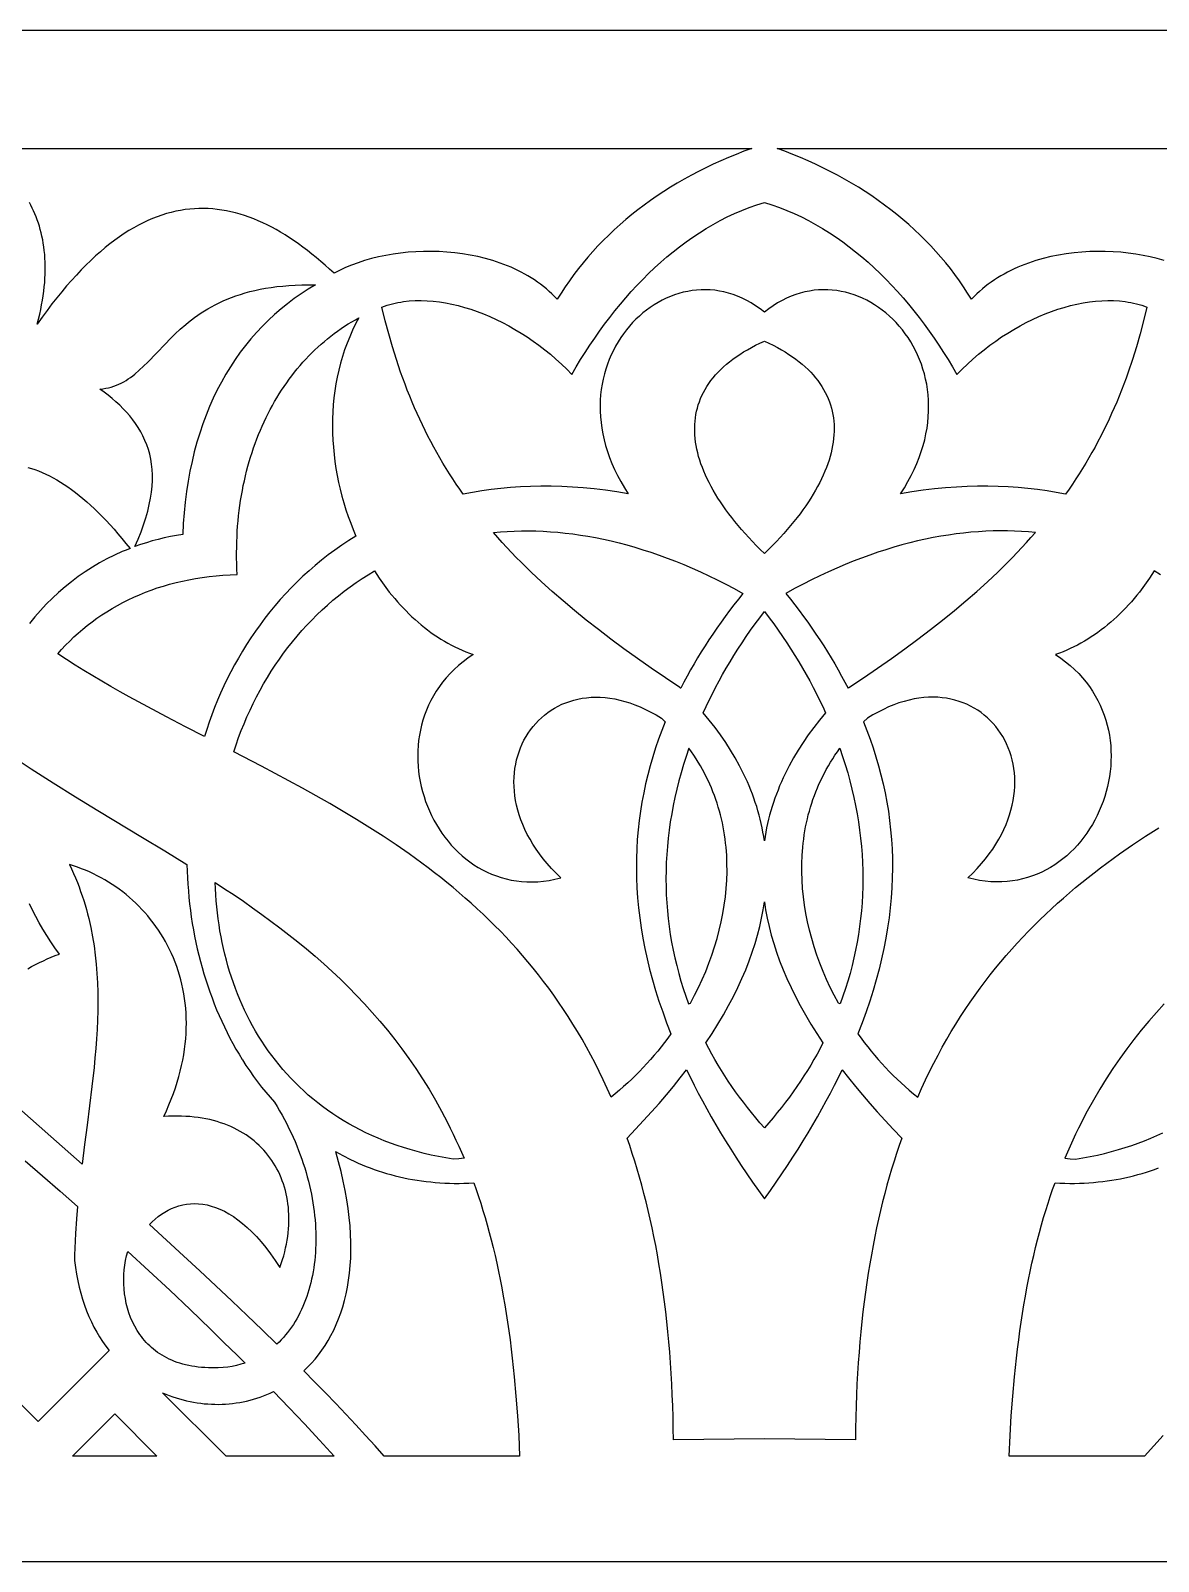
# Model space of a CAD drawing. Extents: x -53 to 63, y 97 to 137.
# Drawn here: x 2.73 to 32.19, y 96.79 to 136.79 of the extents above; entities that cross this region are included whole.
import ezdxf

# ---------------------------------------------------------------- set-up
doc = ezdxf.new("R2010")
doc.units = 0
doc.header["$MEASUREMENT"] = 0
doc.layers.add('LAYER_1', color=18, linetype='CONTINUOUS')

msp = doc.modelspace()

# ---------------------------------------------------------------- linework, layer by layer
at = {"layer": 'LAYER_1'}
for points in [[(63.41, 136.793), (-31.258, 136.793), (-53.042, 136.793)], [(0.93, 133.715), (21.57, 133.715), (21.364, 133.639), (21.16, 133.56), (20.959, 133.477), (20.76, 133.392), (20.564, 133.302), (20.37, 133.21), (20.18, 133.114), (19.992, 133.015), (19.807, 132.913), (19.625, 132.808), (19.446, 132.699), (19.27, 132.588), (19.097, 132.473), (18.927, 132.356), (18.761, 132.235), (18.597, 132.112), (18.438, 131.986), (18.281, 131.856), (18.129, 131.725), (17.979, 131.59), (17.834, 131.452), (17.692, 131.312), (17.553, 131.17), (17.419, 131.024), (17.289, 130.876), (17.162, 130.726), (17.04, 130.573), (16.921, 130.417), (16.807, 130.259), (16.697, 130.099), (16.591, 129.937), (16.489, 129.772), (16.421, 129.843), (16.351, 129.911), (16.279, 129.978), (16.205, 130.042), (16.129, 130.104), (16.051, 130.164), (15.972, 130.222), (15.891, 130.278), (15.808, 130.331), (15.724, 130.382), (15.638, 130.431), (15.55, 130.479), (15.462, 130.524), (15.372, 130.567), (15.281, 130.608), (15.188, 130.647), (15.095, 130.683), (15.001, 130.718), (14.905, 130.751), (14.809, 130.782), (14.712, 130.811), (14.614, 130.838), (14.416, 130.887), (14.215, 130.928), (14.013, 130.962), (13.81, 130.988), (13.606, 131.007), (13.401, 131.019), (13.197, 131.025), (12.994, 131.023), (12.791, 131.015), (12.591, 131.001), (12.393, 130.98), (12.198, 130.953), (12.007, 130.92), (11.819, 130.881), (11.635, 130.836), (11.457, 130.785), (11.284, 130.729), (11.117, 130.668), (10.957, 130.601), (10.803, 130.528), (10.729, 130.491), (10.657, 130.451), (10.542, 130.558), (10.426, 130.662), (10.31, 130.763), (10.194, 130.861), (10.078, 130.955), (9.962, 131.047), (9.846, 131.135), (9.73, 131.219), (9.613, 131.301), (9.496, 131.379), (9.38, 131.453), (9.263, 131.524), (9.146, 131.592), (9.028, 131.656), (8.911, 131.716), (8.793, 131.772), (8.675, 131.825), (8.558, 131.874), (8.439, 131.919), (8.321, 131.96), (8.203, 131.997), (8.084, 132.031), (7.965, 132.06), (7.846, 132.085), (7.727, 132.105), (7.608, 132.122), (7.488, 132.134), (7.368, 132.142), (7.248, 132.146), (7.128, 132.145), (7.008, 132.14), (6.887, 132.13), (6.767, 132.115), (6.646, 132.096), (6.524, 132.073), (6.403, 132.044), (6.281, 132.011), (6.159, 131.973), (6.037, 131.93), (5.915, 131.882), (5.793, 131.83), (5.67, 131.772), (5.547, 131.709), (5.424, 131.641), (5.3, 131.568), (5.176, 131.489), (5.052, 131.405), (4.928, 131.316), (4.804, 131.222), (4.679, 131.122), (4.554, 131.017), (4.429, 130.906), (4.303, 130.789), (4.177, 130.667), (4.051, 130.54), (3.925, 130.406), (3.798, 130.267), (3.671, 130.122), (3.544, 129.97), (3.417, 129.813), (3.289, 129.651), (3.161, 129.482), (3.033, 129.306), (2.904, 129.125), (2.937, 129.253), (2.968, 129.38), (2.995, 129.504), (3.019, 129.626), (3.041, 129.747), (3.059, 129.865), (3.075, 129.982), (3.088, 130.097), (3.098, 130.209), (3.106, 130.32), (3.111, 130.43), (3.113, 130.537), (3.113, 130.642), (3.11, 130.746), (3.105, 130.847), (3.098, 130.947), (3.088, 131.045), (3.076, 131.141), (3.062, 131.236), (3.046, 131.328), (3.027, 131.419), (3.007, 131.508), (2.984, 131.595), (2.96, 131.681), (2.933, 131.764), (2.905, 131.846), (2.875, 131.926), (2.843, 132.005), (2.809, 132.081), (2.774, 132.156), (2.737, 132.229), (2.699, 132.3)], [(32.344, 130.785), (32.165, 130.836), (31.982, 130.881), (31.794, 130.92), (31.602, 130.953), (31.407, 130.98), (31.21, 131.001), (31.009, 131.015), (30.807, 131.023), (30.604, 131.025), (30.4, 131.019), (30.195, 131.007), (29.991, 130.988), (29.788, 130.962), (29.585, 130.928), (29.385, 130.887), (29.187, 130.838), (29.089, 130.811), (28.992, 130.782), (28.896, 130.751), (28.8, 130.718), (28.706, 130.683), (28.612, 130.647), (28.52, 130.608), (28.429, 130.567), (28.339, 130.524), (28.25, 130.479), (28.163, 130.431), (28.077, 130.382), (27.993, 130.331), (27.91, 130.278), (27.829, 130.222), (27.749, 130.164), (27.672, 130.104), (27.596, 130.042), (27.522, 129.978), (27.45, 129.911), (27.38, 129.843), (27.311, 129.772), (27.21, 129.937), (27.104, 130.099), (26.994, 130.259), (26.88, 130.417), (26.761, 130.573), (26.639, 130.726), (26.512, 130.876), (26.382, 131.024), (26.247, 131.17), (26.109, 131.312), (25.967, 131.452), (25.821, 131.59), (25.672, 131.725), (25.519, 131.856), (25.363, 131.986), (25.203, 132.112), (25.04, 132.235), (24.874, 132.356), (24.704, 132.473), (24.531, 132.588), (24.355, 132.699), (24.176, 132.808), (23.994, 132.913), (23.809, 133.015), (23.621, 133.114), (23.43, 133.21), (23.237, 133.302), (23.041, 133.392), (22.842, 133.477), (22.641, 133.56), (22.437, 133.639), (22.231, 133.715), (42.871, 133.715)], [(2.658, 125.381), (2.75, 125.353), (2.844, 125.321), (2.937, 125.286), (3.031, 125.247), (3.126, 125.204), (3.221, 125.157), (3.316, 125.107), (3.412, 125.053), (3.509, 124.995), (3.606, 124.934), (3.703, 124.868), (3.801, 124.799), (3.899, 124.725), (3.998, 124.648), (4.097, 124.567), (4.197, 124.481), (4.297, 124.392), (4.398, 124.298), (4.499, 124.2), (4.601, 124.098), (4.703, 123.992), (4.806, 123.881), (4.909, 123.766), (5.013, 123.647), (5.117, 123.523), (5.222, 123.395), (5.328, 123.262), (5.225, 123.221), (5.123, 123.178), (4.923, 123.086), (4.726, 122.988), (4.533, 122.882), (4.343, 122.77), (4.158, 122.651), (3.977, 122.526), (3.801, 122.394), (3.629, 122.256), (3.461, 122.112), (3.298, 121.962), (3.14, 121.806), (2.987, 121.644), (2.84, 121.477), (2.697, 121.304)], [(32.25, 122.576), (32.086, 122.674), (32.087, 122.674), (31.964, 122.485), (31.834, 122.301), (31.699, 122.123), (31.63, 122.037), (31.559, 121.952), (31.487, 121.868), (31.414, 121.786), (31.339, 121.706), (31.263, 121.628), (31.186, 121.551), (31.108, 121.477), (31.028, 121.404), (30.947, 121.333), (30.865, 121.264), (30.782, 121.197), (30.698, 121.132), (30.613, 121.069), (30.526, 121.008), (30.439, 120.95), (30.35, 120.893), (30.261, 120.839), (30.17, 120.787), (30.079, 120.737), (29.986, 120.69), (29.892, 120.645), (29.798, 120.602), (29.703, 120.562), (29.606, 120.525), (29.509, 120.49), (29.644, 120.398), (29.771, 120.302), (29.892, 120.202), (30.005, 120.099), (30.112, 119.992), (30.212, 119.882), (30.305, 119.769), (30.392, 119.654), (30.472, 119.535), (30.546, 119.414), (30.613, 119.291), (30.674, 119.165), (30.729, 119.038), (30.778, 118.909), (30.821, 118.779), (30.858, 118.647), (30.888, 118.515), (30.914, 118.381), (30.933, 118.247), (30.947, 118.112), (30.955, 117.977), (30.958, 117.841), (30.955, 117.706), (30.947, 117.571), (30.934, 117.437), (30.916, 117.303), (30.892, 117.17), (30.864, 117.038), (30.831, 116.908), (30.793, 116.779), (30.75, 116.651), (30.702, 116.526), (30.65, 116.402), (30.594, 116.281), (30.533, 116.162), (30.468, 116.045), (30.398, 115.932), (30.325, 115.822), (30.247, 115.714), (30.165, 115.611), (30.08, 115.51), (29.99, 115.414), (29.897, 115.322), (29.8, 115.234), (29.7, 115.15), (29.596, 115.071), (29.488, 114.996), (29.377, 114.927), (29.263, 114.863), (29.146, 114.804), (29.026, 114.75), (28.903, 114.703), (28.776, 114.661), (28.647, 114.626), (28.516, 114.597), (28.381, 114.574), (28.244, 114.559), (28.104, 114.55), (27.962, 114.548), (27.818, 114.554), (27.671, 114.567), (27.522, 114.588), (27.371, 114.617), (27.218, 114.654), (27.344, 114.777), (27.463, 114.901), (27.574, 115.026), (27.678, 115.152), (27.775, 115.279), (27.865, 115.406), (27.948, 115.534), (28.024, 115.662), (28.094, 115.79), (28.156, 115.918), (28.213, 116.046), (28.263, 116.173), (28.306, 116.3), (28.343, 116.426), (28.375, 116.552), (28.4, 116.677), (28.419, 116.801), (28.433, 116.923), (28.44, 117.044), (28.443, 117.164), (28.439, 117.282), (28.431, 117.399), (28.417, 117.513), (28.398, 117.626), (28.374, 117.736), (28.344, 117.844), (28.31, 117.95), (28.272, 118.053), (28.228, 118.153), (28.18, 118.251), (28.128, 118.345), (28.071, 118.436), (28.01, 118.524), (27.945, 118.608), (27.876, 118.689), (27.803, 118.766), (27.726, 118.839), (27.646, 118.908), (27.562, 118.973), (27.474, 119.034), (27.383, 119.09), (27.289, 119.142), (27.191, 119.189), (27.09, 119.23), (26.987, 119.267), (26.88, 119.299), (26.771, 119.326), (26.659, 119.347), (26.545, 119.362), (26.428, 119.372), (26.308, 119.375), (26.187, 119.373), (26.063, 119.365), (25.937, 119.35), (25.81, 119.329), (25.68, 119.301), (25.549, 119.267), (25.416, 119.225), (25.281, 119.177), (25.146, 119.121), (25.008, 119.058), (24.87, 118.988), (24.731, 118.91), (24.59, 118.824), (24.489, 118.732), (24.489, 118.732), (24.578, 118.505), (24.663, 118.277), (24.742, 118.048), (24.815, 117.816), (24.884, 117.584), (24.946, 117.349), (25.003, 117.113), (25.054, 116.875), (25.099, 116.635), (25.139, 116.394), (25.172, 116.15), (25.199, 115.905), (25.221, 115.658), (25.235, 115.409), (25.244, 115.158), (25.246, 114.906), (25.242, 114.651), (25.231, 114.394), (25.213, 114.135), (25.189, 113.875), (25.158, 113.612), (25.12, 113.347), (25.075, 113.08), (25.023, 112.811), (24.964, 112.54), (24.898, 112.266), (24.824, 111.991), (24.743, 111.713), (24.654, 111.433), (24.558, 111.15), (24.454, 110.866), (24.343, 110.579), (24.343, 110.577), (24.426, 110.462), (24.511, 110.349), (24.599, 110.237), (24.688, 110.126), (24.779, 110.017), (24.872, 109.91), (24.968, 109.803), (25.065, 109.699), (25.163, 109.595), (25.264, 109.494), (25.367, 109.394), (25.471, 109.296), (25.577, 109.199), (25.685, 109.105), (25.795, 109.012), (25.907, 108.921), (26.007, 109.149), (26.111, 109.373), (26.217, 109.593), (26.325, 109.809), (26.436, 110.021), (26.549, 110.23), (26.665, 110.435), (26.783, 110.636), (26.903, 110.834), (27.025, 111.028), (27.15, 111.218), (27.276, 111.406), (27.405, 111.59), (27.536, 111.77), (27.669, 111.948), (27.803, 112.122), (27.94, 112.293), (28.079, 112.461), (28.219, 112.627), (28.361, 112.789), (28.505, 112.948), (28.651, 113.105), (28.798, 113.259), (28.947, 113.41), (29.098, 113.559), (29.25, 113.705), (29.404, 113.848), (29.559, 113.989), (29.715, 114.128), (29.873, 114.265), (30.032, 114.399), (30.193, 114.531), (30.355, 114.661), (30.518, 114.788), (30.682, 114.914), (30.847, 115.038), (31.013, 115.16), (31.181, 115.28), (31.519, 115.514), (31.86, 115.742), (32.205, 115.964)], [(2.454, 117.694), (2.742, 117.505), (3.031, 117.318), (3.32, 117.134), (3.903, 116.771), (4.487, 116.415), (5.656, 115.712), (6.237, 115.359), (6.815, 115.003), (6.82, 114.831), (6.827, 114.658), (6.838, 114.486), (6.851, 114.315), (6.866, 114.144), (6.884, 113.973), (6.905, 113.803), (6.929, 113.634), (6.955, 113.465), (6.983, 113.297), (7.015, 113.13), (7.049, 112.964), (7.085, 112.799), (7.124, 112.634), (7.166, 112.471), (7.21, 112.309), (7.257, 112.148), (7.306, 111.988), (7.358, 111.829), (7.413, 111.672), (7.47, 111.516), (7.529, 111.361), (7.591, 111.208), (7.656, 111.056), (7.723, 110.906), (7.792, 110.758), (7.864, 110.611), (7.938, 110.466), (8.015, 110.323), (8.094, 110.182), (8.176, 110.043), (8.26, 109.905), (8.252, 109.914), (8.262, 109.901), (8.357, 109.753), (8.455, 109.608), (8.555, 109.465), (8.659, 109.325), (8.765, 109.187), (8.874, 109.053), (8.986, 108.921), (9.101, 108.792), (9.17, 108.679), (9.236, 108.566), (9.301, 108.452), (9.363, 108.338), (9.423, 108.224), (9.48, 108.109), (9.535, 107.995), (9.588, 107.88), (9.638, 107.765), (9.686, 107.649), (9.732, 107.534), (9.775, 107.419), (9.816, 107.304), (9.855, 107.189), (9.892, 107.074), (9.927, 106.959), (9.959, 106.844), (9.989, 106.73), (10.017, 106.616), (10.042, 106.502), (10.066, 106.389), (10.087, 106.276), (10.106, 106.163), (10.123, 106.051), (10.138, 105.94), (10.15, 105.829), (10.161, 105.719), (10.169, 105.609), (10.176, 105.5), (10.18, 105.392), (10.182, 105.285), (10.182, 105.178), (10.18, 105.073), (10.176, 104.968), (10.17, 104.864), (10.162, 104.762), (10.152, 104.66), (10.14, 104.559), (10.126, 104.46), (10.11, 104.362), (10.092, 104.265), (10.072, 104.169), (10.05, 104.075), (10.026, 103.982), (10.001, 103.89), (9.973, 103.8), (9.943, 103.711), (9.912, 103.624), (9.879, 103.538), (9.844, 103.454), (9.807, 103.372), (9.768, 103.291), (9.727, 103.212), (9.685, 103.134), (9.64, 103.059), (9.594, 102.985), (9.546, 102.914), (9.497, 102.844), (9.445, 102.776), (9.392, 102.711), (9.337, 102.647), (9.28, 102.585), (9.222, 102.526), (9.162, 102.469), (8.778, 102.842), (8.385, 103.22), (7.983, 103.603), (7.572, 103.99), (7.151, 104.383), (6.721, 104.781), (6.282, 105.184), (5.834, 105.593), (5.908, 105.668), (5.985, 105.738), (6.066, 105.804), (6.149, 105.864), (6.235, 105.919), (6.324, 105.969), (6.415, 106.013), (6.509, 106.051), (6.606, 106.083), (6.704, 106.108), (6.805, 106.127), (6.908, 106.138), (7.013, 106.142), (7.12, 106.138), (7.228, 106.127), (7.339, 106.107), (7.45, 106.079), (7.564, 106.042), (7.678, 105.997), (7.794, 105.942), (7.911, 105.878), (8.029, 105.804), (8.148, 105.72), (8.268, 105.626), (8.389, 105.521), (8.51, 105.406), (8.632, 105.279), (8.754, 105.142), (8.876, 104.993), (8.999, 104.832), (9.122, 104.659), (9.245, 104.473), (9.28, 104.576), (9.313, 104.679), (9.343, 104.781), (9.369, 104.883), (9.393, 104.984), (9.414, 105.084), (9.431, 105.184), (9.446, 105.283), (9.458, 105.381), (9.468, 105.479), (9.474, 105.576), (9.478, 105.671), (9.478, 105.766), (9.476, 105.86), (9.471, 105.954), (9.464, 106.046), (9.453, 106.136), (9.44, 106.226), (9.425, 106.315), (9.406, 106.402), (9.385, 106.489), (9.361, 106.573), (9.335, 106.657), (9.306, 106.739), (9.274, 106.82), (9.24, 106.899), (9.204, 106.977), (9.164, 107.054), (9.123, 107.128), (9.078, 107.201), (9.032, 107.273), (8.982, 107.342), (8.931, 107.41), (8.877, 107.477), (8.82, 107.541), (8.761, 107.603), (8.7, 107.664), (8.636, 107.722), (8.57, 107.779), (8.502, 107.833), (8.431, 107.886), (8.358, 107.936), (8.283, 107.984), (8.206, 108.03), (8.126, 108.073), (8.044, 108.115), (7.96, 108.154), (7.873, 108.19), (7.785, 108.224), (7.694, 108.256), (7.602, 108.285), (7.507, 108.312), (7.41, 108.336), (7.311, 108.357), (7.21, 108.376), (7.107, 108.391), (7.002, 108.405), (6.894, 108.415), (6.785, 108.422), (6.674, 108.427), (6.561, 108.428), (6.446, 108.427), (6.329, 108.423), (6.21, 108.415), (6.28, 108.567), (6.345, 108.719), (6.406, 108.869), (6.462, 109.018), (6.513, 109.167), (6.56, 109.314), (6.603, 109.46), (6.641, 109.605), (6.675, 109.749), (6.704, 109.892), (6.73, 110.034), (6.751, 110.174), (6.769, 110.313), (6.782, 110.451), (6.791, 110.587), (6.797, 110.723), (6.799, 110.856), (6.797, 110.989), (6.791, 111.12), (6.782, 111.249), (6.769, 111.377), (6.753, 111.503), (6.733, 111.628), (6.71, 111.751), (6.684, 111.873), (6.654, 111.993), (6.621, 112.111), (6.586, 112.228), (6.547, 112.342), (6.505, 112.455), (6.46, 112.566), (6.412, 112.676), (6.362, 112.783), (6.309, 112.888), (6.253, 112.992), (6.194, 113.093), (6.133, 113.193), (6.07, 113.29), (6.004, 113.385), (5.935, 113.479), (5.865, 113.57), (5.792, 113.659), (5.717, 113.745), (5.64, 113.83), (5.56, 113.912), (5.479, 113.992), (5.396, 114.07), (5.311, 114.145), (5.224, 114.218), (5.136, 114.288), (5.045, 114.356), (4.953, 114.422), (4.86, 114.485), (4.765, 114.545), (4.669, 114.603), (4.571, 114.658), (4.472, 114.711), (4.372, 114.761), (4.27, 114.808), (4.167, 114.852), (4.064, 114.894), (3.959, 114.933), (3.853, 114.969), (3.747, 115.002), (3.802, 114.886), (3.854, 114.769), (3.903, 114.653), (3.951, 114.536), (3.996, 114.419), (4.038, 114.301), (4.079, 114.184), (4.117, 114.066), (4.153, 113.948), (4.187, 113.83), (4.219, 113.712), (4.248, 113.593), (4.302, 113.356), (4.348, 113.117), (4.387, 112.878), (4.419, 112.638), (4.444, 112.397), (4.463, 112.156), (4.476, 111.913), (4.484, 111.67), (4.486, 111.427), (4.484, 111.182), (4.477, 110.937), (4.466, 110.691), (4.452, 110.444), (4.433, 110.197), (4.412, 109.948), (4.388, 109.7), (4.334, 109.2), (4.272, 108.697), (4.207, 108.192), (4.141, 107.684), (4.077, 107.173), (3.263, 107.895), (2.426, 108.633)], [(2.657, 112.279), (2.757, 112.335), (2.858, 112.39), (2.96, 112.441), (3.063, 112.49), (3.167, 112.537), (3.271, 112.581), (3.376, 112.622), (3.482, 112.661), (3.366, 112.823), (3.256, 112.985), (3.151, 113.148), (3.051, 113.312), (2.957, 113.476), (2.867, 113.641), (2.782, 113.806), (2.702, 113.972)], [(32.346, 111.365), (32.143, 111.14), (31.944, 110.91), (31.748, 110.675), (31.556, 110.433), (31.369, 110.186), (31.185, 109.932), (31.006, 109.671), (30.832, 109.404), (30.662, 109.13), (30.497, 108.849), (30.337, 108.56), (30.258, 108.413), (30.181, 108.264), (30.106, 108.112), (30.031, 107.959), (29.958, 107.804), (29.886, 107.647), (29.816, 107.488), (29.747, 107.327), (29.887, 107.314), (30.027, 107.304), (30.223, 107.337), (30.415, 107.373), (30.604, 107.412), (30.789, 107.455), (30.971, 107.502), (31.15, 107.552), (31.326, 107.606), (31.498, 107.662), (31.667, 107.723), (31.833, 107.786), (31.995, 107.852), (32.154, 107.922), (32.31, 107.994)], [(2.588, 107.264), (3.044, 106.868), (3.499, 106.471), (3.951, 106.071), (3.928, 105.745), (3.905, 105.364), (3.887, 104.982), (3.881, 104.808), (3.877, 104.654), (3.9, 104.475), (3.928, 104.299), (3.96, 104.128), (3.998, 103.961), (4.04, 103.799), (4.087, 103.641), (4.139, 103.487), (4.194, 103.338), (4.254, 103.193), (4.318, 103.052), (4.386, 102.916), (4.458, 102.785), (4.534, 102.658), (4.612, 102.535), (4.695, 102.416), (4.78, 102.302), (2.927, 100.449), (1.825, 101.549)], [(32.319, 100.086), (32.071, 99.814), (31.83, 99.546), (28.295, 99.546), (28.32, 100.079), (28.351, 100.601), (28.39, 101.113), (28.435, 101.613), (28.486, 102.102), (28.515, 102.343), (28.545, 102.58), (28.577, 102.814), (28.61, 103.046), (28.645, 103.274), (28.682, 103.5), (28.72, 103.722), (28.76, 103.942), (28.802, 104.158), (28.845, 104.371), (28.89, 104.582), (28.937, 104.789), (28.985, 104.993), (29.035, 105.194), (29.087, 105.391), (29.14, 105.586), (29.195, 105.777), (29.252, 105.965), (29.31, 106.15), (29.37, 106.331), (29.431, 106.509), (29.494, 106.684), (29.623, 106.678), (29.751, 106.674), (29.878, 106.672), (30.004, 106.672), (30.129, 106.675), (30.253, 106.68), (30.376, 106.687), (30.497, 106.696), (30.618, 106.707), (30.738, 106.721), (30.857, 106.736), (30.974, 106.754), (31.091, 106.773), (31.207, 106.794), (31.321, 106.818), (31.435, 106.843), (31.547, 106.871), (31.659, 106.9), (31.769, 106.931), (31.879, 106.965), (31.987, 107), (32.094, 107.036), (32.2, 107.075)], [(-53.042, 96.793), (-31.258, 96.793), (63.41, 96.793)]]:
    msp.add_lwpolyline(points, dxfattribs=at)
for points in [[(21.9, 132.303), (22.099, 132.24), (22.296, 132.17), (22.49, 132.094), (22.681, 132.012), (22.87, 131.923), (23.056, 131.829), (23.239, 131.729), (23.42, 131.623), (23.598, 131.512), (23.773, 131.395), (23.946, 131.274), (24.116, 131.147), (24.283, 131.016), (24.447, 130.88), (24.609, 130.739), (24.768, 130.594), (24.924, 130.445), (25.078, 130.292), (25.229, 130.134), (25.377, 129.974), (25.522, 129.809), (25.664, 129.641), (25.804, 129.47), (25.94, 129.296), (26.074, 129.119), (26.205, 128.939), (26.334, 128.757), (26.459, 128.572), (26.581, 128.385), (26.701, 128.195), (26.818, 128.004), (26.931, 127.811), (27.065, 127.948), (27.203, 128.081), (27.345, 128.21), (27.49, 128.335), (27.638, 128.455), (27.789, 128.571), (27.943, 128.682), (28.099, 128.789), (28.257, 128.89), (28.417, 128.987), (28.579, 129.078), (28.742, 129.164), (28.906, 129.245), (29.071, 129.32), (29.237, 129.39), (29.403, 129.453), (29.569, 129.511), (29.735, 129.562), (29.901, 129.607), (30.066, 129.646), (30.229, 129.679), (30.392, 129.705), (30.553, 129.724), (30.713, 129.736), (30.87, 129.741), (31.025, 129.739), (31.178, 129.729), (31.328, 129.713), (31.402, 129.701), (31.475, 129.688), (31.547, 129.673), (31.619, 129.656), (31.689, 129.637), (31.759, 129.616), (31.827, 129.594), (31.895, 129.569), (31.808, 129.214), (31.716, 128.868), (31.618, 128.528), (31.514, 128.196), (31.405, 127.872), (31.348, 127.712), (31.289, 127.553), (31.229, 127.397), (31.167, 127.242), (31.104, 127.088), (31.039, 126.936), (30.972, 126.785), (30.904, 126.636), (30.834, 126.489), (30.763, 126.342), (30.689, 126.197), (30.614, 126.053), (30.538, 125.911), (30.459, 125.77), (30.379, 125.63), (30.297, 125.491), (30.214, 125.353), (30.128, 125.216), (30.041, 125.081), (29.952, 124.946), (29.861, 124.813), (29.768, 124.68), (29.765, 124.68), (29.526, 124.726), (29.284, 124.766), (29.037, 124.801), (28.786, 124.831), (28.531, 124.854), (28.271, 124.871), (28.008, 124.883), (27.741, 124.888), (27.47, 124.886), (27.194, 124.879), (26.915, 124.864), (26.631, 124.843), (26.343, 124.816), (26.051, 124.781), (25.756, 124.74), (25.456, 124.691), (25.557, 124.85), (25.65, 125.009), (25.735, 125.167), (25.813, 125.325), (25.882, 125.482), (25.945, 125.639), (26, 125.795), (26.047, 125.949), (26.088, 126.103), (26.122, 126.255), (26.149, 126.407), (26.169, 126.556), (26.183, 126.705), (26.191, 126.851), (26.192, 126.996), (26.188, 127.139), (26.178, 127.28), (26.162, 127.419), (26.14, 127.555), (26.113, 127.689), (26.081, 127.821), (26.044, 127.95), (26.002, 128.076), (25.955, 128.2), (25.903, 128.32), (25.847, 128.438), (25.787, 128.552), (25.722, 128.663), (25.654, 128.77), (25.581, 128.874), (25.505, 128.974), (25.425, 129.07), (25.342, 129.163), (25.256, 129.251), (25.167, 129.336), (25.074, 129.416), (24.979, 129.491), (24.881, 129.562), (24.781, 129.629), (24.678, 129.691), (24.573, 129.747), (24.466, 129.799), (24.357, 129.846), (24.246, 129.888), (24.134, 129.924), (24.02, 129.955), (23.905, 129.98), (23.789, 129.999), (23.672, 130.013), (23.554, 130.02), (23.436, 130.022), (23.317, 130.018), (23.197, 130.007), (23.077, 129.989), (22.957, 129.966), (22.838, 129.935), (22.718, 129.898), (22.599, 129.854), (22.48, 129.803), (22.362, 129.745), (22.245, 129.679), (22.129, 129.606), (22.014, 129.526), (21.9, 129.438), (21.787, 129.526), (21.672, 129.606), (21.556, 129.679), (21.438, 129.745), (21.321, 129.803), (21.202, 129.854), (21.083, 129.898), (20.963, 129.935), (20.843, 129.966), (20.724, 129.989), (20.604, 130.007), (20.484, 130.018), (20.365, 130.022), (20.247, 130.02), (20.129, 130.013), (20.012, 129.999), (19.896, 129.98), (19.781, 129.955), (19.667, 129.924), (19.555, 129.888), (19.444, 129.846), (19.335, 129.799), (19.228, 129.747), (19.123, 129.691), (19.02, 129.629), (18.92, 129.562), (18.822, 129.491), (18.727, 129.416), (18.634, 129.336), (18.545, 129.251), (18.459, 129.163), (18.375, 129.07), (18.296, 128.974), (18.22, 128.874), (18.147, 128.77), (18.079, 128.663), (18.014, 128.552), (17.954, 128.438), (17.898, 128.32), (17.846, 128.2), (17.799, 128.076), (17.757, 127.95), (17.72, 127.821), (17.688, 127.689), (17.661, 127.555), (17.639, 127.419), (17.623, 127.28), (17.613, 127.139), (17.609, 126.996), (17.61, 126.851), (17.618, 126.705), (17.632, 126.556), (17.652, 126.407), (17.679, 126.255), (17.713, 126.103), (17.753, 125.949), (17.801, 125.795), (17.856, 125.639), (17.918, 125.482), (17.988, 125.325), (18.065, 125.167), (18.151, 125.009), (18.244, 124.85), (18.345, 124.691), (18.045, 124.74), (17.749, 124.781), (17.457, 124.816), (17.17, 124.843), (16.886, 124.864), (16.607, 124.879), (16.331, 124.886), (16.06, 124.888), (15.793, 124.883), (15.529, 124.871), (15.27, 124.854), (15.015, 124.831), (14.764, 124.801), (14.517, 124.766), (14.274, 124.726), (14.035, 124.68), (14.033, 124.68), (13.94, 124.813), (13.849, 124.946), (13.76, 125.081), (13.673, 125.216), (13.587, 125.353), (13.503, 125.491), (13.421, 125.63), (13.341, 125.77), (13.263, 125.911), (13.186, 126.053), (13.111, 126.197), (13.038, 126.342), (12.967, 126.489), (12.897, 126.636), (12.828, 126.785), (12.762, 126.936), (12.697, 127.088), (12.634, 127.242), (12.572, 127.397), (12.512, 127.553), (12.453, 127.712), (12.396, 127.872), (12.286, 128.196), (12.182, 128.528), (12.085, 128.868), (11.992, 129.214), (11.906, 129.569), (11.973, 129.594), (12.042, 129.616), (12.112, 129.637), (12.182, 129.656), (12.253, 129.673), (12.326, 129.688), (12.399, 129.701), (12.473, 129.713), (12.623, 129.729), (12.775, 129.739), (12.93, 129.741), (13.088, 129.736), (13.247, 129.724), (13.409, 129.705), (13.571, 129.679), (13.735, 129.646), (13.9, 129.607), (14.065, 129.562), (14.231, 129.511), (14.397, 129.453), (14.564, 129.39), (14.729, 129.32), (14.894, 129.245), (15.059, 129.164), (15.222, 129.078), (15.384, 128.987), (15.544, 128.89), (15.702, 128.789), (15.858, 128.682), (16.012, 128.571), (16.163, 128.455), (16.311, 128.335), (16.456, 128.21), (16.598, 128.081), (16.736, 127.948), (16.869, 127.811), (16.983, 128.004), (17.1, 128.195), (17.22, 128.385), (17.342, 128.572), (17.467, 128.757), (17.596, 128.939), (17.727, 129.119), (17.861, 129.296), (17.997, 129.47), (18.137, 129.641), (18.279, 129.809), (18.424, 129.974), (18.572, 130.134), (18.723, 130.292), (18.877, 130.445), (19.033, 130.594), (19.192, 130.739), (19.354, 130.88), (19.518, 131.016), (19.685, 131.147), (19.855, 131.274), (20.028, 131.395), (20.203, 131.512), (20.381, 131.623), (20.562, 131.729), (20.745, 131.829), (20.931, 131.923), (21.12, 132.012), (21.311, 132.094), (21.505, 132.17), (21.701, 132.24)], [(5.451, 123.309), (5.538, 123.506), (5.615, 123.698), (5.683, 123.883), (5.741, 124.063), (5.791, 124.238), (5.831, 124.408), (5.863, 124.573), (5.887, 124.732), (5.903, 124.887), (5.911, 125.037), (5.912, 125.183), (5.904, 125.325), (5.89, 125.462), (5.869, 125.595), (5.841, 125.723), (5.806, 125.848), (5.765, 125.97), (5.718, 126.087), (5.666, 126.202), (5.607, 126.312), (5.543, 126.42), (5.474, 126.525), (5.4, 126.626), (5.321, 126.725), (5.237, 126.821), (5.149, 126.914), (5.057, 127.005), (4.961, 127.094), (4.862, 127.18), (4.759, 127.265), (4.653, 127.347), (4.543, 127.428), (4.62, 127.436), (4.694, 127.447), (4.767, 127.462), (4.837, 127.48), (4.905, 127.501), (4.972, 127.526), (5.037, 127.553), (5.1, 127.584), (5.162, 127.617), (5.223, 127.653), (5.283, 127.691), (5.342, 127.732), (5.4, 127.775), (5.457, 127.82), (5.569, 127.917), (5.68, 128.021), (5.791, 128.13), (6.015, 128.365), (6.25, 128.613), (6.374, 128.739), (6.503, 128.866), (6.639, 128.992), (6.783, 129.117), (6.858, 129.178), (6.936, 129.239), (7.015, 129.298), (7.098, 129.357), (7.183, 129.415), (7.271, 129.471), (7.362, 129.526), (7.456, 129.579), (7.553, 129.631), (7.653, 129.681), (7.757, 129.73), (7.864, 129.776), (7.976, 129.82), (8.091, 129.862), (8.21, 129.901), (8.333, 129.939), (8.46, 129.973), (8.591, 130.005), (8.727, 130.034), (8.868, 130.06), (9.013, 130.083), (9.163, 130.103), (9.319, 130.119), (9.479, 130.132), (9.644, 130.141), (9.815, 130.147), (9.991, 130.149), (10.173, 130.147), (9.984, 130.034), (9.799, 129.914), (9.619, 129.789), (9.443, 129.657), (9.272, 129.519), (9.105, 129.375), (8.943, 129.225), (8.786, 129.07), (8.634, 128.908), (8.487, 128.74), (8.345, 128.566), (8.209, 128.387), (8.077, 128.202), (7.951, 128.011), (7.831, 127.814), (7.716, 127.611), (7.607, 127.403), (7.503, 127.189), (7.405, 126.97), (7.314, 126.745), (7.228, 126.514), (7.148, 126.278), (7.075, 126.037), (7.007, 125.79), (6.947, 125.538), (6.892, 125.28), (6.844, 125.017), (6.803, 124.749), (6.768, 124.475), (6.74, 124.197), (6.719, 123.913), (6.705, 123.624), (6.543, 123.599), (6.383, 123.57), (6.223, 123.536), (6.066, 123.499), (5.91, 123.458), (5.755, 123.412), (5.603, 123.363)], [(11.231, 123.586), (11.231, 123.586), (11.043, 123.468), (10.86, 123.346), (10.68, 123.22), (10.505, 123.091), (10.334, 122.957), (10.167, 122.82), (10.005, 122.679), (9.846, 122.534), (9.692, 122.387), (9.541, 122.236), (9.395, 122.082), (9.253, 121.925), (9.115, 121.765), (8.982, 121.602), (8.852, 121.437), (8.727, 121.27), (8.605, 121.1), (8.488, 120.927), (8.374, 120.753), (8.265, 120.576), (8.16, 120.398), (8.059, 120.218), (7.962, 120.036), (7.869, 119.853), (7.78, 119.668), (7.695, 119.482), (7.614, 119.294), (7.538, 119.106), (7.465, 118.917), (7.396, 118.726), (7.331, 118.535), (7.271, 118.344), (6.775, 118.601), (6.282, 118.859), (5.793, 119.12), (5.309, 119.385), (5.069, 119.519), (4.83, 119.655), (4.593, 119.793), (4.358, 119.932), (4.125, 120.073), (3.894, 120.216), (3.665, 120.362), (3.438, 120.51), (3.539, 120.623), (3.643, 120.734), (3.751, 120.843), (3.861, 120.949), (3.975, 121.052), (4.092, 121.152), (4.212, 121.25), (4.335, 121.344), (4.461, 121.436), (4.59, 121.524), (4.723, 121.61), (4.858, 121.692), (4.996, 121.771), (5.137, 121.847), (5.28, 121.92), (5.427, 121.989), (5.576, 122.054), (5.728, 122.116), (5.883, 122.175), (6.04, 122.229), (6.201, 122.28), (6.363, 122.327), (6.529, 122.371), (6.697, 122.41), (6.867, 122.446), (7.04, 122.477), (7.216, 122.504), (7.393, 122.527), (7.574, 122.546), (7.756, 122.561), (7.941, 122.571), (8.129, 122.577), (8.121, 122.722), (8.116, 122.866), (8.113, 123.009), (8.112, 123.151), (8.114, 123.292), (8.117, 123.432), (8.123, 123.572), (8.13, 123.71), (8.139, 123.847), (8.151, 123.983), (8.165, 124.118), (8.18, 124.252), (8.198, 124.385), (8.217, 124.517), (8.238, 124.648), (8.262, 124.778), (8.287, 124.906), (8.314, 125.033), (8.343, 125.159), (8.374, 125.284), (8.407, 125.408), (8.441, 125.53), (8.477, 125.651), (8.515, 125.771), (8.555, 125.889), (8.597, 126.006), (8.64, 126.122), (8.685, 126.236), (8.732, 126.349), (8.78, 126.461), (8.831, 126.571), (8.882, 126.68), (8.936, 126.787), (8.991, 126.893), (9.047, 126.998), (9.106, 127.1), (9.165, 127.202), (9.227, 127.301), (9.289, 127.4), (9.354, 127.496), (9.42, 127.591), (9.487, 127.685), (9.556, 127.776), (9.626, 127.866), (9.698, 127.955), (9.771, 128.042), (9.845, 128.127), (9.921, 128.21), (9.998, 128.291), (10.077, 128.371), (10.157, 128.449), (10.238, 128.525), (10.321, 128.6), (10.405, 128.672), (10.49, 128.743), (10.576, 128.812), (10.663, 128.879), (10.752, 128.944), (10.842, 129.007), (10.933, 129.068), (11.026, 129.127), (11.119, 129.184), (11.214, 129.239), (11.309, 129.292), (11.222, 129.129), (11.141, 128.963), (11.066, 128.794), (10.997, 128.623), (10.934, 128.451), (10.877, 128.276), (10.826, 128.1), (10.78, 127.922), (10.74, 127.742), (10.706, 127.562), (10.677, 127.38), (10.654, 127.197), (10.636, 127.014), (10.624, 126.83), (10.616, 126.645), (10.614, 126.46), (10.617, 126.275), (10.626, 126.09), (10.639, 125.905), (10.657, 125.721), (10.68, 125.536), (10.707, 125.353), (10.74, 125.17), (10.777, 124.988), (10.818, 124.808), (10.864, 124.628), (10.915, 124.45), (10.969, 124.274), (11.029, 124.099), (11.092, 123.926), (11.159, 123.756), (11.231, 123.587)], [(21.9, 128.682), (22.017, 128.628), (22.13, 128.572), (22.239, 128.515), (22.344, 128.456), (22.444, 128.396), (22.541, 128.334), (22.634, 128.271), (22.723, 128.207), (22.808, 128.142), (22.89, 128.075), (22.967, 128.007), (23.041, 127.937), (23.11, 127.867), (23.176, 127.795), (23.238, 127.722), (23.296, 127.648), (23.351, 127.572), (23.401, 127.496), (23.448, 127.418), (23.491, 127.34), (23.531, 127.26), (23.566, 127.179), (23.598, 127.097), (23.627, 127.014), (23.651, 126.93), (23.672, 126.846), (23.689, 126.76), (23.703, 126.673), (23.713, 126.586), (23.72, 126.497), (23.722, 126.408), (23.722, 126.318), (23.717, 126.227), (23.71, 126.135), (23.698, 126.043), (23.683, 125.95), (23.665, 125.856), (23.643, 125.761), (23.618, 125.666), (23.589, 125.57), (23.557, 125.473), (23.521, 125.376), (23.482, 125.278), (23.44, 125.18), (23.394, 125.081), (23.345, 124.982), (23.292, 124.882), (23.237, 124.781), (23.177, 124.68), (23.115, 124.579), (23.049, 124.477), (22.98, 124.375), (22.908, 124.273), (22.832, 124.17), (22.753, 124.067), (22.671, 123.963), (22.586, 123.859), (22.497, 123.755), (22.406, 123.651), (22.311, 123.546), (22.213, 123.442), (22.112, 123.337), (22.008, 123.232), (21.9, 123.126), (21.793, 123.232), (21.689, 123.337), (21.588, 123.442), (21.49, 123.546), (21.395, 123.651), (21.303, 123.755), (21.215, 123.859), (21.13, 123.963), (21.048, 124.067), (20.969, 124.17), (20.893, 124.273), (20.821, 124.375), (20.752, 124.477), (20.686, 124.579), (20.624, 124.68), (20.564, 124.781), (20.509, 124.882), (20.456, 124.982), (20.407, 125.081), (20.361, 125.18), (20.319, 125.278), (20.28, 125.376), (20.244, 125.473), (20.212, 125.57), (20.183, 125.666), (20.158, 125.761), (20.136, 125.856), (20.118, 125.95), (20.103, 126.043), (20.091, 126.135), (20.084, 126.227), (20.079, 126.318), (20.079, 126.408), (20.081, 126.497), (20.088, 126.586), (20.098, 126.673), (20.112, 126.76), (20.129, 126.846), (20.15, 126.93), (20.174, 127.014), (20.203, 127.097), (20.235, 127.179), (20.27, 127.26), (20.31, 127.34), (20.353, 127.418), (20.4, 127.496), (20.45, 127.572), (20.505, 127.648), (20.563, 127.722), (20.625, 127.795), (20.691, 127.867), (20.76, 127.937), (20.834, 128.007), (20.911, 128.075), (20.992, 128.142), (21.078, 128.207), (21.167, 128.271), (21.26, 128.334), (21.356, 128.396), (21.457, 128.456), (21.562, 128.515), (21.671, 128.572), (21.784, 128.628)], [(19.715, 119.607), (19.713, 119.607), (19.695, 119.625), (19.313, 119.881), (18.942, 120.135), (18.581, 120.388), (18.232, 120.639), (17.892, 120.89), (17.564, 121.14), (17.246, 121.389), (16.938, 121.639), (16.64, 121.889), (16.352, 122.14), (16.073, 122.392), (15.804, 122.646), (15.545, 122.9), (15.419, 123.028), (15.295, 123.157), (15.173, 123.286), (15.054, 123.416), (14.936, 123.547), (14.821, 123.678), (14.821, 123.677), (14.821, 123.677), (15.002, 123.693), (15.183, 123.706), (15.367, 123.715), (15.552, 123.72), (15.739, 123.721), (15.927, 123.718), (16.117, 123.71), (16.309, 123.699), (16.502, 123.684), (16.697, 123.664), (16.894, 123.641), (17.092, 123.613), (17.291, 123.581), (17.492, 123.544), (17.694, 123.503), (17.898, 123.457), (18.103, 123.407), (18.31, 123.353), (18.518, 123.294), (18.727, 123.23), (18.938, 123.162), (19.15, 123.089), (19.363, 123.011), (19.578, 122.928), (19.794, 122.841), (20.011, 122.748), (20.229, 122.651), (20.449, 122.549), (20.669, 122.442), (20.891, 122.329), (21.114, 122.212), (21.338, 122.089), (21.22, 121.939), (21.103, 121.789), (20.989, 121.637), (20.877, 121.485), (20.767, 121.333), (20.66, 121.179), (20.554, 121.026), (20.451, 120.871), (20.351, 120.716), (20.252, 120.559), (20.157, 120.403), (20.063, 120.245), (19.972, 120.087), (19.884, 119.928), (19.798, 119.768)], [(24.086, 119.607), (24.087, 119.607), (24.105, 119.625), (24.488, 119.881), (24.859, 120.135), (25.22, 120.388), (25.569, 120.639), (25.908, 120.89), (26.237, 121.14), (26.555, 121.389), (26.863, 121.639), (27.161, 121.889), (27.449, 122.14), (27.728, 122.392), (27.997, 122.646), (28.256, 122.9), (28.382, 123.028), (28.506, 123.157), (28.628, 123.286), (28.747, 123.416), (28.865, 123.547), (28.98, 123.678), (28.98, 123.677), (28.98, 123.677), (28.799, 123.693), (28.618, 123.706), (28.434, 123.715), (28.249, 123.72), (28.062, 123.721), (27.873, 123.718), (27.683, 123.71), (27.492, 123.699), (27.298, 123.684), (27.104, 123.664), (26.907, 123.641), (26.709, 123.613), (26.51, 123.581), (26.309, 123.544), (26.107, 123.503), (25.903, 123.457), (25.698, 123.407), (25.491, 123.353), (25.283, 123.294), (25.074, 123.23), (24.863, 123.162), (24.651, 123.089), (24.438, 123.011), (24.223, 122.928), (24.007, 122.841), (23.79, 122.748), (23.572, 122.651), (23.352, 122.549), (23.132, 122.442), (22.91, 122.329), (22.687, 122.212), (22.463, 122.089), (22.581, 121.939), (22.698, 121.789), (22.812, 121.637), (22.924, 121.485), (23.034, 121.333), (23.141, 121.179), (23.247, 121.026), (23.35, 120.871), (23.45, 120.716), (23.549, 120.559), (23.644, 120.403), (23.738, 120.245), (23.829, 120.087), (23.917, 119.928), (24.003, 119.768)], [(19.312, 118.732), (19.312, 118.732), (19.222, 118.505), (19.138, 118.277), (19.059, 118.048), (18.985, 117.816), (18.917, 117.584), (18.855, 117.349), (18.798, 117.113), (18.747, 116.875), (18.701, 116.635), (18.662, 116.394), (18.629, 116.15), (18.601, 115.905), (18.58, 115.658), (18.565, 115.409), (18.557, 115.158), (18.555, 114.906), (18.559, 114.651), (18.57, 114.394), (18.587, 114.135), (18.612, 113.875), (18.643, 113.612), (18.681, 113.347), (18.726, 113.08), (18.778, 112.811), (18.837, 112.54), (18.903, 112.266), (18.977, 111.991), (19.058, 111.713), (19.147, 111.433), (19.243, 111.15), (19.347, 110.866), (19.458, 110.579), (19.458, 110.577), (19.375, 110.462), (19.29, 110.349), (19.202, 110.237), (19.113, 110.126), (19.022, 110.017), (18.929, 109.91), (18.833, 109.803), (18.736, 109.699), (18.637, 109.595), (18.537, 109.494), (18.434, 109.394), (18.33, 109.296), (18.223, 109.199), (18.115, 109.105), (18.006, 109.012), (17.894, 108.921), (17.793, 109.149), (17.69, 109.373), (17.584, 109.593), (17.476, 109.809), (17.365, 110.021), (17.251, 110.23), (17.136, 110.435), (17.018, 110.636), (16.898, 110.834), (16.775, 111.028), (16.651, 111.218), (16.524, 111.406), (16.396, 111.59), (16.265, 111.77), (16.132, 111.948), (15.997, 112.122), (15.86, 112.293), (15.722, 112.461), (15.581, 112.627), (15.439, 112.789), (15.295, 112.948), (15.15, 113.105), (15.002, 113.259), (14.853, 113.41), (14.703, 113.559), (14.551, 113.705), (14.397, 113.848), (14.242, 113.989), (14.085, 114.128), (13.927, 114.265), (13.768, 114.399), (13.608, 114.531), (13.446, 114.661), (13.283, 114.788), (13.119, 114.914), (12.954, 115.038), (12.787, 115.16), (12.62, 115.28), (12.282, 115.514), (11.941, 115.742), (11.596, 115.964), (11.248, 116.18), (10.898, 116.391), (10.545, 116.598), (10.19, 116.8), (9.834, 116.998), (9.476, 117.192), (9.117, 117.384), (8.758, 117.574), (8.039, 117.948), (8.1, 118.134), (8.165, 118.319), (8.234, 118.502), (8.307, 118.683), (8.383, 118.862), (8.463, 119.039), (8.546, 119.213), (8.633, 119.386), (8.724, 119.556), (8.818, 119.723), (8.915, 119.889), (9.016, 120.051), (9.121, 120.212), (9.229, 120.369), (9.34, 120.524), (9.454, 120.676), (9.572, 120.825), (9.693, 120.971), (9.818, 121.115), (9.945, 121.255), (10.076, 121.392), (10.21, 121.526), (10.347, 121.657), (10.487, 121.784), (10.63, 121.908), (10.776, 122.028), (10.925, 122.145), (11.077, 122.258), (11.232, 122.368), (11.39, 122.474), (11.551, 122.576), (11.715, 122.674), (11.713, 122.674), (11.837, 122.485), (11.967, 122.301), (12.101, 122.123), (12.171, 122.037), (12.242, 121.952), (12.314, 121.868), (12.387, 121.786), (12.462, 121.706), (12.538, 121.628), (12.615, 121.551), (12.693, 121.477), (12.773, 121.404), (12.854, 121.333), (12.936, 121.264), (13.019, 121.197), (13.103, 121.132), (13.188, 121.069), (13.274, 121.008), (13.362, 120.95), (13.45, 120.893), (13.54, 120.839), (13.631, 120.787), (13.722, 120.737), (13.815, 120.69), (13.908, 120.645), (14.003, 120.602), (14.098, 120.562), (14.195, 120.525), (14.292, 120.49), (14.157, 120.398), (14.03, 120.302), (13.909, 120.202), (13.795, 120.099), (13.689, 119.992), (13.589, 119.882), (13.495, 119.769), (13.409, 119.654), (13.328, 119.535), (13.255, 119.414), (13.187, 119.291), (13.126, 119.165), (13.071, 119.038), (13.023, 118.909), (12.98, 118.779), (12.943, 118.647), (12.912, 118.515), (12.887, 118.381), (12.868, 118.247), (12.854, 118.112), (12.846, 117.977), (12.843, 117.841), (12.846, 117.706), (12.854, 117.571), (12.867, 117.437), (12.885, 117.303), (12.908, 117.17), (12.937, 117.038), (12.97, 116.908), (13.008, 116.779), (13.051, 116.651), (13.098, 116.526), (13.15, 116.402), (13.207, 116.281), (13.268, 116.162), (13.333, 116.045), (13.402, 115.932), (13.476, 115.822), (13.554, 115.714), (13.635, 115.611), (13.721, 115.51), (13.81, 115.414), (13.904, 115.322), (14.001, 115.234), (14.101, 115.15), (14.205, 115.071), (14.312, 114.996), (14.423, 114.927), (14.537, 114.863), (14.654, 114.804), (14.775, 114.75), (14.898, 114.703), (15.024, 114.661), (15.153, 114.626), (15.285, 114.597), (15.42, 114.574), (15.557, 114.559), (15.697, 114.55), (15.839, 114.548), (15.983, 114.554), (16.13, 114.567), (16.279, 114.588), (16.43, 114.617), (16.583, 114.654), (16.457, 114.777), (16.338, 114.901), (16.227, 115.026), (16.123, 115.152), (16.026, 115.279), (15.936, 115.406), (15.853, 115.534), (15.777, 115.662), (15.707, 115.79), (15.644, 115.918), (15.588, 116.046), (15.538, 116.173), (15.495, 116.3), (15.457, 116.426), (15.426, 116.552), (15.401, 116.677), (15.382, 116.801), (15.368, 116.923), (15.36, 117.044), (15.358, 117.164), (15.361, 117.282), (15.37, 117.399), (15.384, 117.513), (15.403, 117.626), (15.427, 117.736), (15.456, 117.844), (15.49, 117.95), (15.529, 118.053), (15.572, 118.153), (15.62, 118.251), (15.673, 118.345), (15.73, 118.436), (15.79, 118.524), (15.856, 118.608), (15.925, 118.689), (15.998, 118.766), (16.074, 118.839), (16.155, 118.908), (16.239, 118.973), (16.327, 119.034), (16.418, 119.09), (16.512, 119.142), (16.61, 119.189), (16.71, 119.23), (16.814, 119.267), (16.921, 119.299), (17.03, 119.326), (17.142, 119.347), (17.256, 119.362), (17.373, 119.372), (17.493, 119.375), (17.614, 119.373), (17.738, 119.365), (17.864, 119.35), (17.991, 119.329), (18.121, 119.301), (18.252, 119.267), (18.385, 119.225), (18.519, 119.177), (18.655, 119.121), (18.792, 119.058), (18.931, 118.988), (19.07, 118.91), (19.211, 118.824)], [(21.9, 121.614), (22.023, 121.451), (22.143, 121.288), (22.26, 121.124), (22.374, 120.959), (22.485, 120.795), (22.592, 120.63), (22.697, 120.464), (22.798, 120.299), (22.897, 120.132), (22.992, 119.966), (23.085, 119.799), (23.174, 119.632), (23.26, 119.465), (23.344, 119.298), (23.424, 119.13), (23.501, 118.963), (23.497, 118.969), (23.34, 118.778), (23.19, 118.585), (23.047, 118.389), (22.911, 118.191), (22.783, 117.99), (22.662, 117.787), (22.548, 117.581), (22.494, 117.478), (22.443, 117.373), (22.393, 117.268), (22.345, 117.163), (22.299, 117.056), (22.256, 116.95), (22.214, 116.842), (22.175, 116.734), (22.137, 116.625), (22.102, 116.516), (22.069, 116.406), (22.038, 116.295), (22.01, 116.184), (21.983, 116.072), (21.959, 115.959), (21.937, 115.846), (21.918, 115.732), (21.9, 115.618), (21.883, 115.732), (21.864, 115.846), (21.842, 115.959), (21.817, 116.072), (21.791, 116.184), (21.762, 116.295), (21.732, 116.406), (21.699, 116.516), (21.663, 116.625), (21.626, 116.734), (21.587, 116.842), (21.545, 116.95), (21.501, 117.056), (21.456, 117.163), (21.408, 117.268), (21.358, 117.373), (21.306, 117.478), (21.253, 117.581), (21.139, 117.787), (21.018, 117.99), (20.89, 118.191), (20.754, 118.389), (20.611, 118.585), (20.46, 118.778), (20.303, 118.969), (20.299, 118.963), (20.377, 119.13), (20.457, 119.298), (20.541, 119.465), (20.627, 119.632), (20.716, 119.799), (20.809, 119.966), (20.904, 120.132), (21.003, 120.299), (21.104, 120.464), (21.209, 120.63), (21.316, 120.795), (21.427, 120.959), (21.541, 121.124), (21.657, 121.288), (21.777, 121.451)], [(19.929, 118.039), (19.929, 118.04), (19.93, 118.043), (19.857, 117.829), (19.788, 117.615), (19.725, 117.4), (19.666, 117.186), (19.612, 116.972), (19.562, 116.758), (19.518, 116.544), (19.478, 116.33), (19.443, 116.117), (19.413, 115.904), (19.387, 115.691), (19.366, 115.478), (19.35, 115.266), (19.338, 115.055), (19.331, 114.843), (19.329, 114.633), (19.331, 114.422), (19.338, 114.213), (19.35, 114.004), (19.366, 113.796), (19.387, 113.588), (19.413, 113.381), (19.443, 113.175), (19.477, 112.97), (19.517, 112.766), (19.56, 112.563), (19.609, 112.36), (19.662, 112.159), (19.719, 111.959), (19.781, 111.759), (19.848, 111.561), (19.919, 111.364), (19.967, 111.382), (20.076, 111.586), (20.179, 111.792), (20.276, 112.001), (20.367, 112.211), (20.451, 112.423), (20.529, 112.637), (20.6, 112.852), (20.664, 113.068), (20.722, 113.285), (20.772, 113.503), (20.816, 113.721), (20.852, 113.939), (20.881, 114.157), (20.903, 114.375), (20.917, 114.593), (20.924, 114.81), (20.923, 115.027), (20.915, 115.242), (20.899, 115.456), (20.887, 115.563), (20.874, 115.669), (20.859, 115.775), (20.842, 115.881), (20.823, 115.986), (20.802, 116.09), (20.778, 116.194), (20.753, 116.297), (20.726, 116.4), (20.696, 116.503), (20.664, 116.604), (20.631, 116.705), (20.595, 116.806), (20.557, 116.906), (20.517, 117.005), (20.474, 117.103), (20.43, 117.2), (20.383, 117.297), (20.334, 117.393), (20.283, 117.488), (20.23, 117.582), (20.174, 117.676), (20.116, 117.768), (20.056, 117.86), (19.994, 117.95)], [(23.872, 118.039), (23.872, 118.04), (23.871, 118.043), (23.944, 117.829), (24.012, 117.615), (24.076, 117.4), (24.135, 117.186), (24.189, 116.972), (24.238, 116.758), (24.283, 116.544), (24.323, 116.33), (24.358, 116.117), (24.388, 115.904), (24.414, 115.691), (24.435, 115.478), (24.451, 115.266), (24.463, 115.055), (24.47, 114.843), (24.472, 114.633), (24.47, 114.422), (24.463, 114.213), (24.451, 114.004), (24.435, 113.796), (24.414, 113.588), (24.388, 113.381), (24.358, 113.175), (24.324, 112.97), (24.284, 112.766), (24.24, 112.563), (24.192, 112.36), (24.139, 112.159), (24.082, 111.959), (24.02, 111.759), (23.953, 111.561), (23.882, 111.364), (23.834, 111.382), (23.725, 111.586), (23.622, 111.792), (23.525, 112.001), (23.434, 112.211), (23.35, 112.423), (23.272, 112.637), (23.201, 112.852), (23.137, 113.068), (23.079, 113.285), (23.029, 113.503), (22.985, 113.721), (22.949, 113.939), (22.92, 114.157), (22.898, 114.375), (22.883, 114.593), (22.877, 114.81), (22.877, 115.027), (22.886, 115.242), (22.902, 115.456), (22.913, 115.563), (22.927, 115.669), (22.942, 115.775), (22.959, 115.881), (22.978, 115.986), (22.999, 116.09), (23.023, 116.194), (23.048, 116.297), (23.075, 116.4), (23.105, 116.503), (23.137, 116.604), (23.17, 116.705), (23.206, 116.806), (23.244, 116.906), (23.284, 117.005), (23.327, 117.103), (23.371, 117.2), (23.418, 117.297), (23.467, 117.393), (23.518, 117.488), (23.571, 117.582), (23.627, 117.676), (23.685, 117.768), (23.745, 117.86), (23.807, 117.95)], [(7.553, 114.533), (7.8, 114.371), (8.046, 114.207), (8.289, 114.041), (8.531, 113.872), (8.771, 113.701), (9.009, 113.527), (9.245, 113.349), (9.479, 113.169), (9.71, 112.985), (9.938, 112.797), (10.164, 112.606), (10.387, 112.41), (10.607, 112.211), (10.823, 112.006), (11.037, 111.797), (11.247, 111.583), (11.454, 111.365), (11.657, 111.14), (11.857, 110.91), (12.053, 110.675), (12.244, 110.433), (12.432, 110.186), (12.615, 109.932), (12.794, 109.671), (12.969, 109.404), (13.139, 109.13), (13.304, 108.849), (13.464, 108.56), (13.542, 108.413), (13.619, 108.264), (13.695, 108.112), (13.77, 107.959), (13.843, 107.804), (13.914, 107.647), (13.985, 107.488), (14.054, 107.327), (13.914, 107.314), (13.773, 107.304), (13.578, 107.337), (13.386, 107.373), (13.197, 107.412), (13.011, 107.455), (12.829, 107.502), (12.65, 107.552), (12.475, 107.606), (12.303, 107.662), (12.134, 107.723), (11.968, 107.786), (11.806, 107.852), (11.646, 107.922), (11.49, 107.994), (11.338, 108.07), (11.188, 108.149), (11.042, 108.23), (10.898, 108.315), (10.758, 108.402), (10.622, 108.492), (10.488, 108.584), (10.357, 108.679), (10.23, 108.777), (10.106, 108.878), (9.984, 108.98), (9.866, 109.086), (9.751, 109.193), (9.639, 109.303), (9.53, 109.416), (9.424, 109.53), (9.322, 109.647), (9.222, 109.766), (9.125, 109.887), (9.031, 110.009), (8.94, 110.134), (8.853, 110.261), (8.768, 110.39), (8.686, 110.52), (8.607, 110.652), (8.531, 110.786), (8.458, 110.922), (8.388, 111.059), (8.321, 111.198), (8.256, 111.338), (8.195, 111.479), (8.136, 111.622), (8.08, 111.767), (8.027, 111.912), (7.977, 112.059), (7.93, 112.207), (7.886, 112.356), (7.844, 112.507), (7.805, 112.658), (7.769, 112.81), (7.736, 112.963), (7.706, 113.117), (7.678, 113.272), (7.653, 113.428), (7.63, 113.584), (7.611, 113.741), (7.594, 113.898), (7.58, 114.056), (7.568, 114.215), (7.559, 114.374)], [(21.9, 114.032), (21.933, 113.817), (21.974, 113.6), (22.022, 113.381), (22.079, 113.16), (22.144, 112.937), (22.217, 112.711), (22.299, 112.484), (22.389, 112.254), (22.488, 112.023), (22.596, 111.789), (22.712, 111.553), (22.837, 111.315), (22.972, 111.075), (23.115, 110.832), (23.268, 110.587), (23.43, 110.341), (23.43, 110.341), (23.354, 110.196), (23.276, 110.051), (23.195, 109.907), (23.111, 109.764), (23.024, 109.622), (22.935, 109.481), (22.843, 109.341), (22.749, 109.202), (22.652, 109.064), (22.552, 108.927), (22.45, 108.79), (22.345, 108.655), (22.238, 108.521), (22.128, 108.388), (22.015, 108.257), (21.9, 108.126), (21.785, 108.257), (21.673, 108.388), (21.563, 108.521), (21.455, 108.655), (21.351, 108.79), (21.248, 108.927), (21.149, 109.064), (21.052, 109.202), (20.957, 109.341), (20.866, 109.481), (20.777, 109.622), (20.69, 109.764), (20.606, 109.907), (20.525, 110.051), (20.446, 110.196), (20.37, 110.341), (20.37, 110.341), (20.533, 110.587), (20.686, 110.832), (20.829, 111.075), (20.964, 111.315), (21.089, 111.553), (21.205, 111.789), (21.313, 112.023), (21.412, 112.254), (21.502, 112.484), (21.584, 112.711), (21.657, 112.937), (21.722, 113.16), (21.778, 113.381), (21.827, 113.6), (21.868, 113.817)], [(21.9, 106.267), (22.057, 106.487), (22.21, 106.706), (22.359, 106.923), (22.504, 107.14), (22.645, 107.355), (22.781, 107.568), (22.914, 107.781), (23.042, 107.993), (23.167, 108.203), (23.288, 108.412), (23.405, 108.62), (23.518, 108.827), (23.627, 109.032), (23.732, 109.237), (23.834, 109.44), (23.931, 109.642), (23.933, 109.642), (23.933, 109.642), (24.102, 109.425), (24.278, 109.205), (24.461, 108.985), (24.652, 108.762), (24.849, 108.538), (25.055, 108.312), (25.268, 108.085), (25.488, 107.856), (25.489, 107.856), (25.42, 107.657), (25.353, 107.455), (25.288, 107.25), (25.224, 107.043), (25.163, 106.833), (25.103, 106.62), (25.045, 106.404), (24.989, 106.185), (24.935, 105.963), (24.883, 105.738), (24.833, 105.51), (24.785, 105.279), (24.739, 105.045), (24.695, 104.808), (24.653, 104.567), (24.614, 104.324), (24.576, 104.077), (24.54, 103.827), (24.507, 103.574), (24.476, 103.318), (24.447, 103.058), (24.42, 102.794), (24.395, 102.528), (24.373, 102.258), (24.352, 101.984), (24.335, 101.707), (24.319, 101.427), (24.306, 101.143), (24.295, 100.855), (24.286, 100.564), (24.28, 100.27), (24.277, 99.971), (21.9, 100), (19.524, 99.971), (19.521, 100.27), (19.515, 100.564), (19.506, 100.855), (19.495, 101.143), (19.482, 101.427), (19.466, 101.707), (19.448, 101.984), (19.428, 102.258), (19.406, 102.528), (19.381, 102.794), (19.354, 103.058), (19.325, 103.318), (19.294, 103.574), (19.26, 103.827), (19.225, 104.077), (19.187, 104.324), (19.147, 104.567), (19.105, 104.808), (19.061, 105.045), (19.015, 105.279), (18.967, 105.51), (18.917, 105.738), (18.865, 105.963), (18.811, 106.185), (18.755, 106.404), (18.698, 106.62), (18.638, 106.833), (18.576, 107.043), (18.513, 107.25), (18.448, 107.455), (18.381, 107.657), (18.312, 107.856), (18.313, 107.856), (18.533, 108.085), (18.746, 108.312), (18.951, 108.538), (19.149, 108.762), (19.34, 108.985), (19.523, 109.205), (19.699, 109.425), (19.867, 109.642), (19.869, 109.642), (19.869, 109.642), (19.967, 109.44), (20.069, 109.237), (20.174, 109.032), (20.283, 108.827), (20.396, 108.62), (20.513, 108.412), (20.634, 108.203), (20.758, 107.993), (20.887, 107.781), (21.02, 107.568), (21.156, 107.355), (21.297, 107.14), (21.442, 106.923), (21.59, 106.706), (21.743, 106.487)], [(15.506, 99.546), (11.97, 99.546), (11.73, 99.814), (11.482, 100.086), (11.229, 100.36), (10.969, 100.637), (10.702, 100.916), (10.43, 101.198), (10.151, 101.483), (9.866, 101.771), (9.968, 101.869), (10.066, 101.972), (10.161, 102.08), (10.252, 102.193), (10.339, 102.312), (10.423, 102.436), (10.502, 102.564), (10.578, 102.699), (10.649, 102.838), (10.715, 102.983), (10.777, 103.133), (10.833, 103.288), (10.885, 103.448), (10.932, 103.614), (10.973, 103.785), (11.009, 103.961), (11.039, 104.142), (11.063, 104.329), (11.081, 104.521), (11.093, 104.718), (11.099, 104.92), (11.098, 105.128), (11.091, 105.341), (11.077, 105.559), (11.056, 105.782), (11.028, 106.011), (10.992, 106.245), (10.949, 106.485), (10.899, 106.729), (10.841, 106.979), (10.775, 107.235), (10.7, 107.495), (10.693, 107.503), (10.887, 107.396), (11.085, 107.296), (11.186, 107.248), (11.288, 107.202), (11.391, 107.158), (11.495, 107.116), (11.6, 107.075), (11.707, 107.036), (11.814, 107), (11.922, 106.965), (12.032, 106.931), (12.142, 106.9), (12.253, 106.871), (12.366, 106.843), (12.479, 106.818), (12.594, 106.794), (12.71, 106.773), (12.826, 106.754), (12.944, 106.736), (13.063, 106.721), (13.183, 106.707), (13.303, 106.696), (13.425, 106.687), (13.548, 106.68), (13.672, 106.675), (13.797, 106.672), (13.923, 106.672), (14.05, 106.674), (14.177, 106.678), (14.306, 106.684), (14.37, 106.509), (14.431, 106.331), (14.491, 106.15), (14.549, 105.965), (14.606, 105.777), (14.66, 105.586), (14.714, 105.391), (14.765, 105.194), (14.815, 104.993), (14.864, 104.789), (14.91, 104.582), (14.955, 104.371), (14.999, 104.158), (15.04, 103.942), (15.08, 103.722), (15.119, 103.5), (15.155, 103.274), (15.191, 103.046), (15.224, 102.814), (15.256, 102.58), (15.286, 102.343), (15.314, 102.102), (15.366, 101.613), (15.411, 101.113), (15.449, 100.601), (15.481, 100.079)], [(5.267, 104.889), (5.819, 104.384), (6.364, 103.878), (6.902, 103.371), (7.431, 102.863), (7.781, 102.517), (7.954, 102.348), (8.127, 102.184), (8.336, 101.977), (8.226, 101.943), (8.113, 101.914), (7.997, 101.89), (7.879, 101.872), (7.758, 101.859), (7.633, 101.852), (7.507, 101.85), (7.377, 101.854), (7.286, 101.857), (7.196, 101.863), (7.109, 101.871), (7.024, 101.882), (6.941, 101.895), (6.86, 101.911), (6.781, 101.928), (6.704, 101.948), (6.63, 101.97), (6.557, 101.994), (6.487, 102.02), (6.418, 102.048), (6.352, 102.077), (6.287, 102.109), (6.225, 102.143), (6.164, 102.178), (6.106, 102.215), (6.049, 102.254), (5.995, 102.294), (5.942, 102.336), (5.891, 102.379), (5.842, 102.423), (5.795, 102.47), (5.749, 102.517), (5.706, 102.566), (5.664, 102.615), (5.624, 102.667), (5.586, 102.719), (5.55, 102.772), (5.515, 102.826), (5.451, 102.937), (5.394, 103.052), (5.344, 103.17), (5.3, 103.29), (5.262, 103.412), (5.231, 103.536), (5.206, 103.661), (5.187, 103.788), (5.174, 103.914), (5.166, 104.04), (5.165, 104.166), (5.169, 104.292), (5.178, 104.415), (5.193, 104.537), (5.213, 104.657), (5.237, 104.775)], [(10.658, 99.546), (7.835, 99.546), (6.178, 101.201), (6.266, 101.164), (6.354, 101.129), (6.444, 101.096), (6.534, 101.066), (6.624, 101.038), (6.715, 101.013), (6.806, 100.99), (6.898, 100.97), (6.99, 100.952), (7.082, 100.937), (7.175, 100.924), (7.267, 100.914), (7.36, 100.906), (7.453, 100.901), (7.546, 100.898), (7.639, 100.897), (7.732, 100.899), (7.824, 100.904), (7.917, 100.911), (8.009, 100.921), (8.101, 100.933), (8.192, 100.947), (8.283, 100.965), (8.374, 100.984), (8.464, 101.006), (8.553, 101.031), (8.642, 101.058), (8.73, 101.088), (8.818, 101.12), (8.904, 101.154), (8.99, 101.191), (9.075, 101.231), (9.484, 100.808), (9.885, 100.386), (10.276, 99.965)], [(6.028, 99.546), (3.827, 99.546), (4.928, 100.649)]]:
    msp.add_lwpolyline(points, close=True, dxfattribs=at)

doc.saveas('drawing.dxf')
